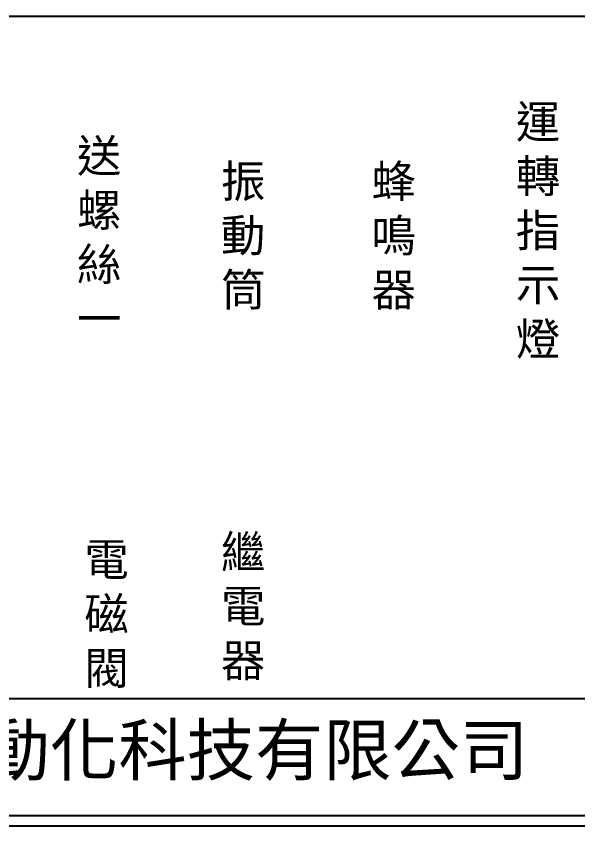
# Model space of a CAD drawing. Extents: x 926 to 1213, y 3 to 207.
# Drawn here: x 993 to 1060.3, y 3 to 100 of the extents above; entities that cross this region are included whole.
import ezdxf

# ---------------------------------------------------------------- set-up
doc = ezdxf.new("R2010")
doc.units = 0
doc.layers.add('圖框層', color=7, linetype='CONTINUOUS')
doc.layers.add('標尺寸層', color=3, linetype='CONTINUOUS')
doc.styles.add('CNS', font='romanc.shx', dxfattribs={"bigfont": 'chineset.shx'})
doc.styles.add('STSL', font='kaiu.ttf')

msp = doc.modelspace()

# ---------------------------------------------------------------- linework, layer by layer
at = {"layer": '圖框層', "color": 7}
for p, q in [((926.992, 18.25), (1211.493, 18.25)), ((926.992, 4.25), (1211.493, 4.25)), ((925.742, 3), (1212.742, 3))]:
    msp.add_line(p, q, dxfattribs=at)
at = {"layer": '標尺寸層', "color": 7}
msp.add_line((930.49, 99.958), (1208.361, 99.958), dxfattribs=at)

# ---------------------------------------------------------------- texts
at = {"layer": '圖框層', "color": 4, "style": 'STSL'}
msp.add_text('泓陞自動化科技有限公司', height=6, dxfattribs=at).set_placement((964.346, 9.076))
at = {"layer": '標尺寸層', "color": 7, "char_height": 3.9, "width": 2.84806, "attachment_point": 5, "style": 'CNS'}
for s, insert in [('{\\fDFKai-SB|b0|i0|c136|p65;運轉指示燈}', (1055.542, 74.094)), ('{\\fDFKai-SB|b0|i0|c136|p65;送螺絲一}', (1002.969, 73.479)), ('{\\fDFKai-SB|b0|i0|c136|p65;振動筒}', (1020.217, 73.479)), ('{\\fDFKai-SB|b0|i0|c136|p65;蜂鳴器}', (1038.254, 73.479)), ('{\\fDFKai-SB|b0|i0|c136|p65;繼電器}', (1020.217, 29.101)), ('{\\fDFKai-SB|b0|i0|c136|p65;電磁閥}', (1003.848, 28.163))]:
    msp.add_mtext(s, dxfattribs=dict(at, insert=insert))

doc.saveas('drawing.dxf')
